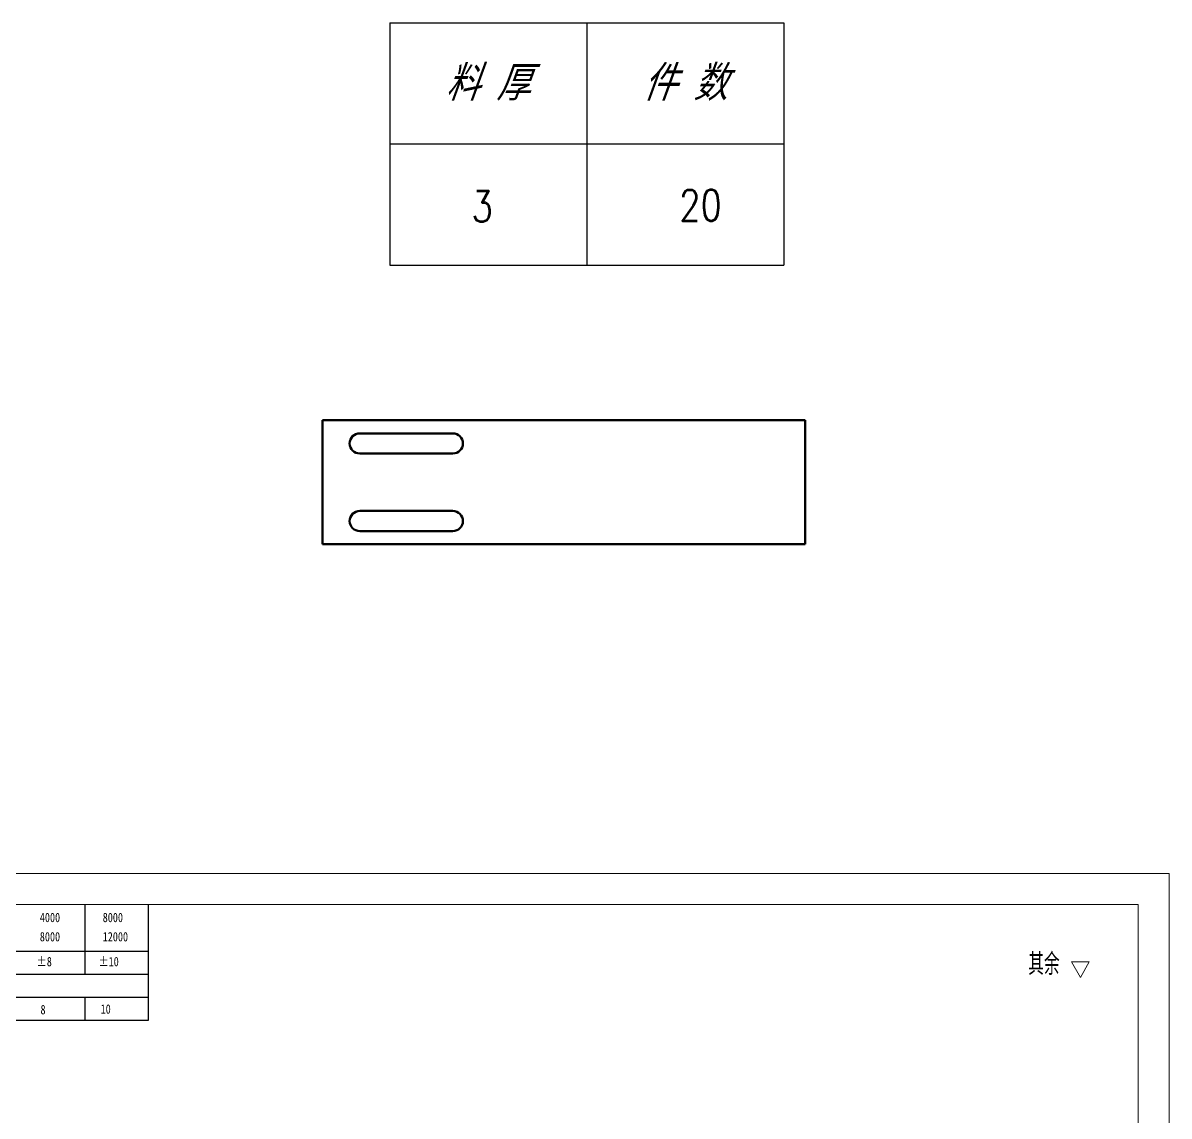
# Model space of a CAD drawing. Header units: millimetres. Extents: x 115 to 3943, y 57 to 947.
# Drawn here: x 1514.8 to 1884.1, y 572.9 to 925 of the extents above; entities that cross this region are included whole.
import ezdxf
from ezdxf.enums import TextEntityAlignment as Align

# ---------------------------------------------------------------- set-up
doc = ezdxf.new("R2010")
doc.units = ezdxf.units.MM
doc.linetypes.add('DOT2', pattern=[0.125, 0, -0.125])
for name, color, linetype, lineweight in [('DRAWING', 7, 'Continuous', 50), ('图框', 7, 'Continuous', 18), ('标注线', 3, 'Continuous', 18)]:
    doc.layers.add(name, color=color, linetype=linetype, lineweight=lineweight)
doc.layers.add('图\\M+19E79\\M+195B6\\M+18E9A', color=7, linetype='Continuous')
doc.layers.add('打印', color=7, linetype='Continuous', lineweight=15, plot=False)
doc.layers.add('打印-禁用', color=7, linetype='Continuous', lineweight=15, plot=False)
doc.styles.add('DIM', font='romans.shx', dxfattribs={"width": 0.8, "bigfont": 'bigfont.shx'})
doc.styles.get("Standard").update_dxf_attribs({"font": 'txt.shx', "width": 0.8, "oblique": 20, "bigfont": 'bigfont.shx'})
doc.styles.add('国标', font='simfang.ttf', dxfattribs={"width": 0.8})
doc.styles.add('机械长仿宋', font='gbenor.shx', dxfattribs={"height": 1, "bigfont": 'gbcbig.shx'})

# ---------------------------------------------------------------- blocks, each defined once
blk = doc.blocks.new('GZDEH零件A3图框V01版')
at = {"layer": '图\\M+19E79\\M+195B6\\M+18E9A', "color": 9}
for p, q in [((3102.86, -1561.98), (3102.86, -1554.46)), ((3113.09, -1573.08), (3113.09, -1554.46)), ((2996.09, -1561.98), (3113.09, -1561.98)), ((3102.86, -1565.68), (3102.86, -1561.98)), ((2996.09, -1565.68), (3113.09, -1565.68)), ((2996.09, -1569.38), (3113.09, -1569.38)), ((3102.86, -1573.08), (3102.86, -1569.38)), ((2990.09, -1573.08), (3113.09, -1573.08))]:
    blk.add_line(p, q, dxfattribs=at)
at = {"layer": '图框', "linetype": 'Continuous'}
for p, q in [((3272.49, -1554.46), (2882.49, -1554.46)), ((3272.49, -1832.96), (3272.49, -1554.46))]:
    blk.add_line(p, q, dxfattribs=at)
at = {"layer": '打印-禁用', "linetype": 'Continuous'}
for p, q in [((3277.49, -1549.46), (2857.49, -1549.46)), ((3277.49, -1846.46), (3277.49, -1549.46))]:
    blk.add_line(p, q, dxfattribs=at)
at = {"layer": '图\\M+19E79\\M+195B6\\M+18E9A', "color": 9, "style": '国标', "width": 0.8}
for s, p in [('4000', (3095.57, -1557.31)), ('8000', (3105.7, -1557.31)), ('8000', (3095.57, -1560.41)), ('12000', (3105.7, -1560.41)), ('±8', (3095.06, -1564.42)), ('±10', (3105.02, -1564.42)), ('8', (3095.68, -1572.15)), ('10', (3105.36, -1572.06))]:
    blk.add_text(s, height=1.5, dxfattribs=at).set_placement(p)
blk = doc.blocks.new('DEH A3')
at = {"layer": '图框'}
blk.add_blockref('GZDEH零件A3图框V01版', (-2857.49, 1846.46), dxfattribs=at)
blk = doc.blocks.new('FINISHER_1')
at = {"layer": '标注线'}
for p, q in [((0, 0), (-1.44, 2.5)), ((-1.44, 2.5), (1.44, 2.5)), ((1.44, 2.5), (0, 0))]:
    blk.add_line(p, q, dxfattribs=at)
blk = doc.blocks.new('其余任何12.5')
at = {"layer": '标注线', "color": 2, "linetype": 'ByBlock', "lineweight": 30}
blk.add_blockref('FINISHER_1', (0, 0), dxfattribs=at)
at = {"layer": '标注线', "color": 7, "linetype": 'DOT2', "style": '机械长仿宋'}
blk.add_text('其余', height=3.5, dxfattribs=at).set_placement((-8.38, 0.4))
blk = doc.blocks.new('*T64')
at = {"color": 0, "linetype": 'ByBlock', "lineweight": -2, "transparency": 16777216}
for p, q in [((0, 0), (127, 0)), ((0, 0), (0, -78)), ((63.5, 0), (63.5, -78)), ((127, 0), (127, -78)), ((0, -39), (127, -39)), ((0, -78), (127, -78))]:
    blk.add_line(p, q, dxfattribs=at)
at = {"color": 0, "transparency": 16777216, "char_height": 10, "width": 60.5, "attachment_point": 5}
for s, insert in [('{\\fSimSun|b0|i0|c134|p2;料 厚}', (31.75, -19.5)), ('{\\fSimSun|b0|i0|c134|p2;件 数}', (95.25, -19.5))]:
    blk.add_mtext(s, dxfattribs=dict(at, insert=insert))
blk = doc.blocks.new('拆图参数')
blk.add_blockref('*T64', (-63.5, 78))
at = {"style": 'DIM', "width": 0.8}
blk.add_attdef('6', text='', height=10, dxfattribs=at).set_placement((-37.13, 18.91), align=Align.MIDDLE_LEFT)
blk.add_attdef('1', text='', height=10, dxfattribs=at).set_placement((36.65, 19.27), align=Align.MIDDLE_CENTER)

msp = doc.modelspace()

# ---------------------------------------------------------------- linework, layer by layer
at = {"layer": 'DRAWING'}
for p, q in [((1611.346, 797.053), (1766.846, 797.053)), ((1611.346, 757.053), (1611.346, 797.053)), ((1766.846, 757.053), (1766.846, 797.053)), ((1623.346, 792.803), (1653.346, 792.803)), ((1653.346, 786.303), (1623.346, 786.303)), ((1623.346, 767.803), (1653.346, 767.803)), ((1653.346, 761.303), (1623.346, 761.303)), ((1611.346, 757.053), (1766.846, 757.053))]:
    msp.add_line(p, q, dxfattribs=at)
for centre, start, end in [((1623.346, 789.553), 90, 270), ((1653.346, 789.553), 270, 90), ((1623.346, 764.553), 90, 270), ((1653.346, 764.553), 270, 90)]:
    msp.add_arc(centre, 3.25, start, end, dxfattribs=at)
at = {"layer": '打印'}
msp.add_lwpolyline([(1044.125, 651.047), (1884.125, 651.047), (1884.125, 57.047), (1044.125, 57.047)], close=True, dxfattribs=at)

# ---------------------------------------------------------------- block references
at = {"color": 7}
msp.add_blockref('拆图参数', (1696.5, 847.019), dxfattribs=at).add_auto_attribs({'1': '20', '6': '3'})
at = {"layer": '图框', "xscale": 2, "yscale": 2, "zscale": 2}
msp.add_blockref('DEH A3', (1044.125, 57.047), dxfattribs=at)
at = {"layer": '标注线', "xscale": 2, "yscale": 2, "zscale": 2}
msp.add_blockref('其余任何12.5', (1855.534, 617.518), dxfattribs=at)

doc.saveas('drawing.dxf')
